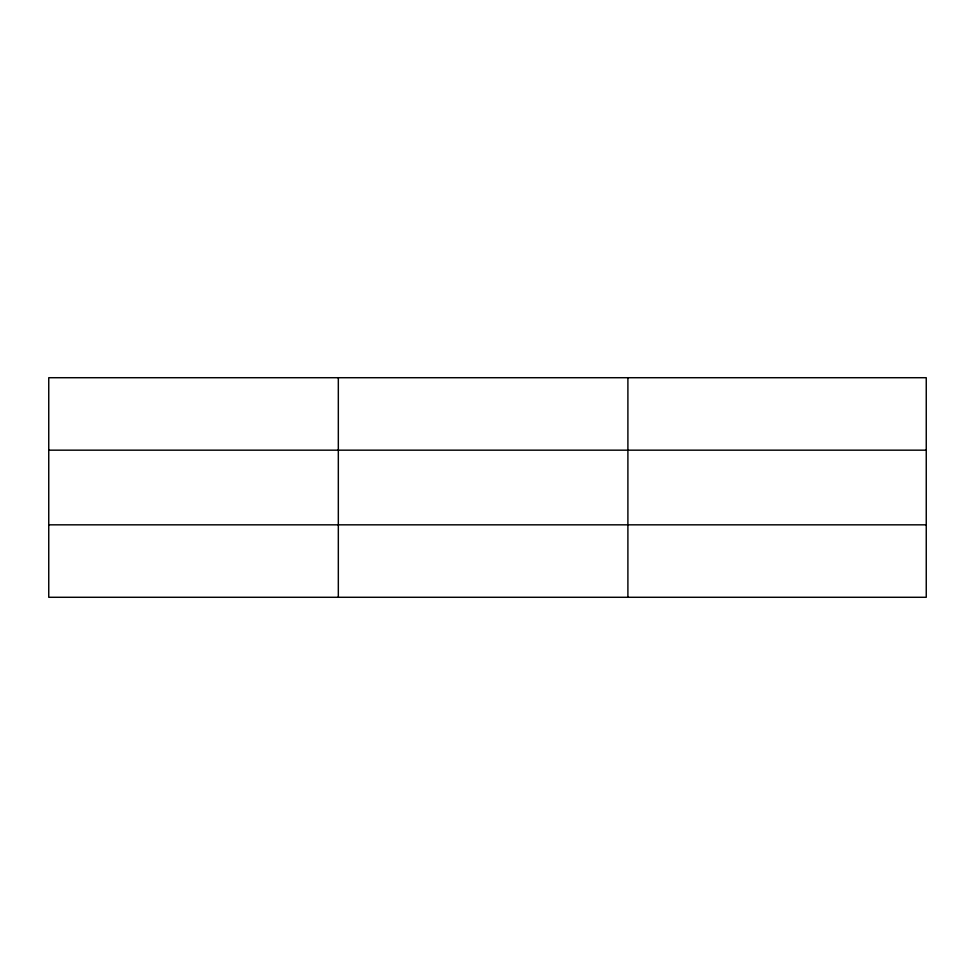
<?xml version="1.0" encoding="UTF-8"?>
<svg xmlns="http://www.w3.org/2000/svg" width="975" height="975" viewBox="0 0 975 975"><rect width="100%" height="100%" fill="white"/><g stroke="black" fill="none" stroke-linecap="round" stroke-linejoin="round"><path stroke-width="1.46" d="M338.325 597.285L338.325 377.715M627.9 597.285L627.9 377.715M926.25 450.17L926.25 377.715L48.75 377.715L48.75 597.285L926.25 597.285L926.25 450.17L48.75 450.17M48.75 524.83L926.25 524.83"/></g></svg>
